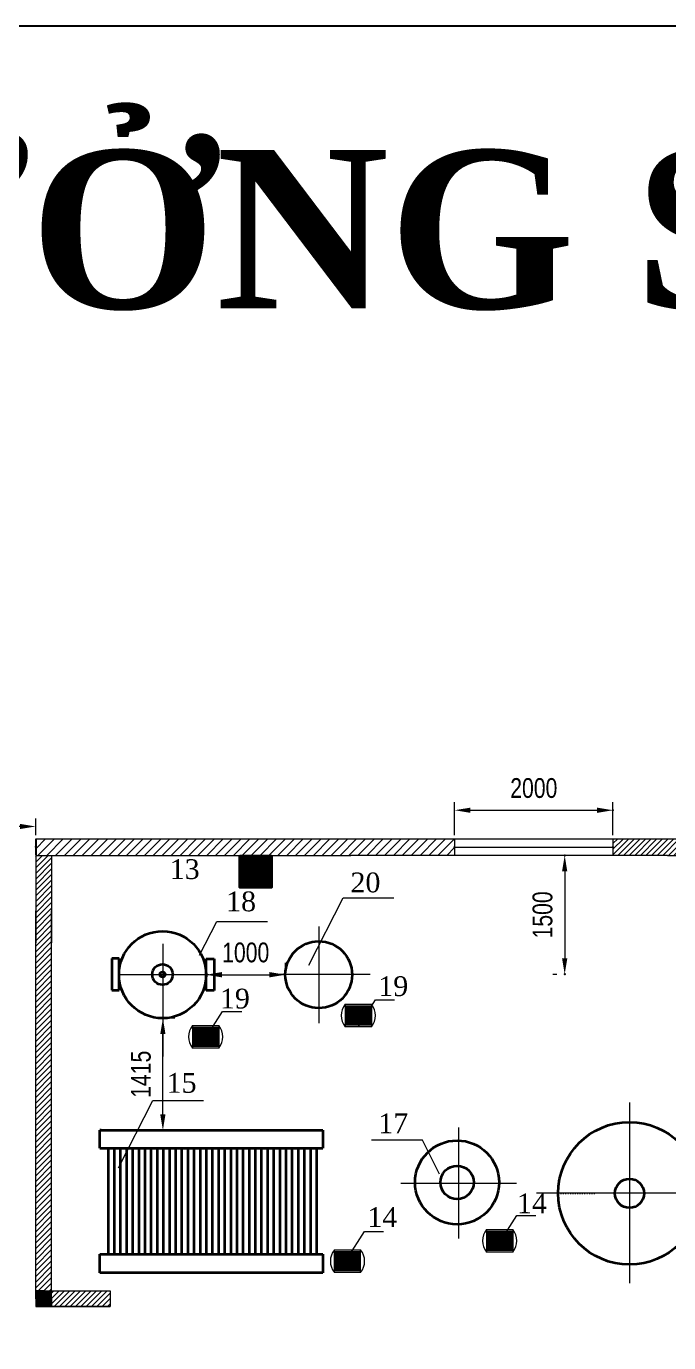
# Model space of a CAD drawing. Header units: millimetres. Extents: x -76212 to 9435109730, y -5959132081 to 60147.
# Drawn here: x 45712 to 53823, y 43519 to 60147 of the extents above; entities that cross this region are included whole.
import ezdxf

# ---------------------------------------------------------------- set-up
doc = ezdxf.new("R2010")
doc.units = ezdxf.units.MM
doc.linetypes.add('ACAD_ISO03W100', pattern=[30, 12, -18])
doc.linetypes.add('ACAD_ISO04W100', pattern=[30, 24, -3, 0, -3])
for name, color, linetype, lineweight in [('3', 4, 'Continuous', 5), ('athietbi', 2, 'Continuous', 35), ('Cot', 1, 'Continuous', 15), ('duonggiong', 8, 'ACAD_ISO04W100', 9), ('Hatch', 8, 'Continuous', 9), ('K.Thuoc0.15', 2, 'Continuous', 15), ('Net0.2', 4, 'Continuous', 13), ('netchinh1', 221, 'Continuous', 40), ('tb dây chuyền', 10, 'Continuous', 40), ('TEXT', 2, 'Continuous', 30), ('thiet bi', 1, 'Continuous', 30), ('tuong', 1, 'Continuous', 40)]:
    doc.layers.add(name, color=color, linetype=linetype, lineweight=lineweight)
doc.layers.add('hgggg', color=7, linetype='Continuous')
doc.layers.add('XAYDUNG', color=33, linetype='ACAD_ISO03W100')
doc.styles.add('VIET', font='', dxfattribs={"width": 0.8})
doc.styles.get('VIET').set_extended_font_data('.VnAvant')
doc.dimstyles.new('TL 1-100', dxfattribs={"dimtxt": 250, "dimasz": 200, "dimexe": 100, "dimexo": 150, "dimgap": 150, "dimtad": 1, "dimdec": 0, "dimdsep": 46, "dimtxsty": 'VIET', "dimcen": 100, "dimdle": 200, "dimclrd": 8, "dimclre": 8, "dimclrt": 2, "dimadec": 0, "dimazin": 0, "dimtfac": 1, "dimtdec": 0, "dimtmove": 2, "dimatfit": 3, "dimfxl": 1, "dimtolj": 1, "dimtzin": 0, "dimlwd": 5, "dimlwe": 5, "dimarcsym": 0})
pattern_1 = [(45, (-2334736.243, -169282.78), (-35.3553391, 35.3553391), [])]

# ---------------------------------------------------------------- blocks, each defined once
blk = doc.blocks.new('*D5')
at = {"layer": 'hgggg', "color": 0, "transparency": 16777216}
for p in [(53120, 50245), (51120, 49780), (53120, 49780)]:
    blk.add_point(p, dxfattribs=at)
at = {"layer": 'K.Thuoc0.15', "color": 8, "lineweight": 5, "transparency": 16777216}
for p, q in [((51120, 49930), (51120, 50345)), ((51320, 50245), (52920, 50245)), ((53120, 49930), (53120, 50345))]:
    blk.add_line(p, q, dxfattribs=at)
at = {"layer": 'K.Thuoc0.15', "color": 8, "transparency": 16777216}
for points in [[(51320, 50278), (51320, 50212), (51120, 50245)], [(52920, 50278), (52920, 50212), (53120, 50245)]]:
    blk.add_solid(points, dxfattribs=at)
at = {"layer": 'K.Thuoc0.15', "color": 2, "lineweight": 5, "transparency": 16777216, "insert": (52120, 50524), "char_height": 250, "attachment_point": 5, "style": 'VIET'}
blk.add_mtext('\\A1;2000', dxfattribs=at)
blk = doc.blocks.new('*D18')
at = {"color": 8, "lineweight": 5, "transparency": 16777216}
for p, q in [((44330, 50190), (44330, 50140)), ((45830, 49932), (45830, 50140)), ((45630, 50040), (44530, 50040))]:
    blk.add_line(p, q, dxfattribs=at)
at = {"color": 8, "transparency": 16777216}
for points in [[(44530, 50073), (44530, 50007), (44330, 50040)], [(45630, 50073), (45630, 50007), (45830, 50040)]]:
    blk.add_solid(points, dxfattribs=at)
at = {"layer": 'hgggg', "color": 0, "transparency": 16777216}
for p in [(44330, 50040), (44330, 50040), (45830, 49782)]:
    blk.add_point(p, dxfattribs=at)
at = {"color": 2, "transparency": 16777216, "insert": (45080, 50319), "char_height": 250, "attachment_point": 5, "style": 'VIET'}
blk.add_mtext('\\A1;1500', dxfattribs=at)
blk = doc.blocks.new('*D23')
at = {"color": 8, "lineweight": 5, "transparency": 16777216}
for p, q in [((52660, 49673), (52610, 49673)), ((52510, 49473), (52510, 48373)), ((52360, 48173), (52410, 48173))]:
    blk.add_line(p, q, dxfattribs=at)
at = {"color": 8, "transparency": 16777216}
for points in [[(52477, 49473), (52543, 49473), (52510, 49673)], [(52477, 48373), (52543, 48373), (52510, 48173)]]:
    blk.add_solid(points, dxfattribs=at)
at = {"layer": 'hgggg', "color": 0, "transparency": 16777216}
for p in [(52510, 49673), (52510, 48173), (52510, 48173)]:
    blk.add_point(p, dxfattribs=at)
at = {"color": 2, "transparency": 16777216, "insert": (52231, 48923), "char_height": 250, "attachment_point": 5, "rotation": 90, "style": 'VIET'}
blk.add_mtext('\\A1;1500', dxfattribs=at)
blk = doc.blocks.new('*D36')
at = {"color": 8, "lineweight": 5, "transparency": 16777216}
for p, q in [((47586, 47617), (47536, 47617)), ((47436, 46402), (47436, 47417)), ((47586, 46202), (47536, 46202))]:
    blk.add_line(p, q, dxfattribs=at)
at = {"color": 8, "transparency": 16777216}
for points in [[(47403, 47417), (47469, 47417), (47436, 47617)], [(47403, 46402), (47469, 46402), (47436, 46202)]]:
    blk.add_solid(points, dxfattribs=at)
at = {"layer": 'Defpoints', "color": 0, "transparency": 16777216}
for p in [(47436, 47617), (47436, 47617), (47436, 46202)]:
    blk.add_point(p, dxfattribs=at)
at = {"color": 2, "transparency": 16777216, "insert": (47159, 46910), "char_height": 250, "attachment_point": 5, "rotation": 90, "style": 'VIET'}
blk.add_mtext('\\A1;1415', dxfattribs=at)
blk = doc.blocks.new('*D37')
at = {"color": 8, "lineweight": 5, "transparency": 16777216}
for p, q in [((48982, 48316), (48982, 48267)), ((47982, 48021), (47982, 48067)), ((48182, 48167), (48782, 48167))]:
    blk.add_line(p, q, dxfattribs=at)
at = {"color": 8, "transparency": 16777216}
for points in [[(48182, 48201), (48182, 48134), (47982, 48167)], [(48782, 48201), (48782, 48134), (48982, 48167)]]:
    blk.add_solid(points, dxfattribs=at)
at = {"layer": 'Defpoints', "color": 0, "transparency": 16777216}
for p in [(47982, 48171), (48982, 48167), (48982, 48166)]:
    blk.add_point(p, dxfattribs=at)
at = {"color": 2, "transparency": 16777216, "insert": (48482, 48447), "char_height": 250, "attachment_point": 5, "style": 'VIET'}
blk.add_mtext('\\A1;1000', dxfattribs=at)

msp = doc.modelspace()

# ---------------------------------------------------------------- hatches: boundary and pattern name
at = {"lineweight": 9}
h = msp.add_hatch(dxfattribs=at)
h.set_pattern_fill('ANSI31', color=256, scale=25)
h.paths.add_polyline_path([(49808.6, 49673.1), (51120, 49673.2), (51120, 49882.3), (49808.5, 49882.3), (46080, 49882.3), (45830, 49884.2), (45830, 49674.6), (46080, 49672.7)])
at = {"layer": 'Hatch', "lineweight": 9}
h = msp.add_hatch(dxfattribs=at)
h.set_pattern_fill('ANSI31', scale=400)
h.set_pattern_definition([(45, (-1059914.43, -85847.344), (-35.355339, 35.355339), [])])
h.paths.add_polyline_path([(60808.7, 49882.3), (59308.7, 49882.3), (59308.7, 49673.8), (60808.7, 49674)])
h.paths.add_polyline_path([(62558.7, 49882.3), (60808.7, 49882.3), (60808.7, 49674), (62558.7, 49674.1)])
h.paths.add_polyline_path([(54808.7, 49882.3), (53120, 49884.5), (53120, 49675.5), (54808.7, 49673.5)])
h.paths.add_polyline_path([(56308.7, 49882.3), (54808.7, 49882.3), (54808.7, 49673.5), (56308.7, 49673.6)])
h = msp.add_hatch(dxfattribs=at)
h.set_pattern_fill('ANSI31', scale=400)
h.set_pattern_definition(pattern_1)
h.paths.add_polyline_path([(46030, 48972.7), (46030, 49672.9), (45830, 49672.6), (45830, 48972.7), (45830, 45276.2), (46030, 45276.2)])
h = msp.add_hatch(dxfattribs=at)
h.set_pattern_fill('ANSI31')
h.set_pattern_definition([(45, (-2074597.10928, -330044.99108), (-0.088388347648, 0.088388347648), [])])
h.paths.add_polyline_path([(48408.7, 49269.6), (48808.7, 49269.6), (48808.7, 49669.6), (48408.7, 49669.6)])
h = msp.add_hatch(dxfattribs=at)
h.set_pattern_fill('ANSI31', scale=400)
h.set_pattern_definition(pattern_1)
h.paths.add_polyline_path([(46030, 45276.2), (45830, 45276.2), (45830, 44174.5), (45930, 44174.5), (46030, 44174.5)])
h = msp.add_hatch(dxfattribs=at)
h.set_pattern_fill('ANSI31', scale=50)
h.set_pattern_definition([(45, (-1062793.13, -85444.25), (-4.419417382, 4.419417382), [])])
h.paths.add_polyline_path([(46030, 44072.7), (46030, 44174.5), (45930, 44174.5), (45830, 44174.5), (45830, 44072.7), (45830, 43974.5), (45930, 43974.5), (46030, 43974.5)])
h = msp.add_hatch(dxfattribs=at)
h.set_pattern_fill('ANSI31', scale=15)
h.paths.add_polyline_path([(46771.3, 44174.5), (46030, 44174.5), (46030, 43974.5), (46771.3, 43974.5)])

# ---------------------------------------------------------------- linework, layer by layer
msp.add_line((45830, 49882.3), (45830, 49676.6))
msp.add_lwpolyline([(89580.3, 1534.6), (89580.3, 60147.5), (6684.8, 60147.5), (6684.8, 1534.6)], close=True)
at = {"layer": '3', "color": 7, "lineweight": 5}
for p, q in [((49738.9, 47793.3), (50070.9, 47793.3)), ((49739.1, 47793.3), (50071.1, 47793.3)), ((49739.1, 47773.3), (50071.1, 47773.3)), ((49739.1, 47753.3), (50071.1, 47753.3)), ((50071.1, 47753.3), (49739.1, 47753.3)), ((49739.1, 47733.3), (50071.1, 47733.3)), ((50071.1, 47733.3), (49739.1, 47733.3)), ((50071.1, 47733.3), (49739.1, 47733.3)), ((49739.3, 47793.3), (49739.3, 47508.3)), ((50071.1, 47793.3), (50071.1, 47508.3)), ((50071.1, 47773.3), (50071.1, 47753.3)), ((50070.9, 47693.3), (49738.9, 47693.3)), ((49738.9, 47693.3), (50070.9, 47693.3)), ((50070.9, 47593.3), (49738.9, 47593.3)), ((49738.9, 47593.3), (50070.9, 47593.3)), ((50071.1, 47713.3), (49739.1, 47713.3)), ((50071.1, 47713.3), (49739.1, 47713.3)), ((50071.1, 47713.3), (49739.1, 47713.3)), ((49739.1, 47713.3), (50071.1, 47713.3)), ((49739.1, 47693.3), (50071.1, 47693.3)), ((50071.1, 47693.3), (49739.1, 47693.3)), ((50071.1, 47673.3), (49739.1, 47673.3)), ((49739.1, 47673.3), (50071.1, 47673.3)), ((50071.1, 47653.3), (49739.1, 47653.3)), ((50071.1, 47653.3), (49739.1, 47653.3)), ((49739.1, 47653.3), (50071.1, 47653.3)), ((50071.1, 47633.3), (49739.1, 47633.3)), ((49739.1, 47633.3), (50071.1, 47633.3)), ((50071.1, 47633.3), (49739.1, 47633.3)), ((50071.1, 47633.3), (49739.1, 47633.3)), ((50071.1, 47613.3), (49739.1, 47613.3)), ((50071.1, 47613.3), (49739.1, 47613.3)), ((50071.1, 47613.3), (49739.1, 47613.3)), ((50071.1, 47613.3), (49739.1, 47613.3)), ((49739.1, 47613.3), (50071.1, 47613.3)), ((49739.1, 47593.3), (50071.1, 47593.3)), ((50071.1, 47593.3), (49739.1, 47593.3)), ((49739.1, 47573.3), (50071.1, 47573.3)), ((50071.1, 47573.3), (49739.1, 47573.3)), ((47808.9, 47526.3), (48140.9, 47526.3)), ((48140.9, 47426.3), (47808.9, 47426.3)), ((47808.9, 47426.3), (48140.9, 47426.3)), ((47809.1, 47526.3), (47809.1, 47241.3)), ((47809.1, 47526.3), (48141.1, 47526.3)), ((47809.1, 47506.3), (48141.1, 47506.3)), ((47809.1, 47486.3), (48141.1, 47486.3)), ((48141.1, 47486.3), (47809.1, 47486.3)), ((47809.1, 47466.3), (48141.1, 47466.3)), ((48141.1, 47466.3), (47809.1, 47466.3)), ((48141.1, 47466.3), (47809.1, 47466.3)), ((48141.1, 47446.3), (47809.1, 47446.3)), ((48141.1, 47446.3), (47809.1, 47446.3)), ((48141.1, 47446.3), (47809.1, 47446.3)), ((47809.1, 47446.3), (48141.1, 47446.3)), ((47809.1, 47426.3), (48141.1, 47426.3)), ((48141.1, 47426.3), (47809.1, 47426.3)), ((48141.1, 47406.3), (47809.1, 47406.3)), ((47809.1, 47406.3), (48141.1, 47406.3)), ((48141.1, 47526.3), (48141.1, 47241.3)), ((48141.1, 47506.3), (48141.1, 47486.3)), ((49739.1, 47553.3), (50071.1, 47553.3)), ((50071.1, 47553.3), (49739.1, 47553.3)), ((50071.1, 47553.3), (49739.1, 47553.3)), ((49739.1, 47533.3), (50071.1, 47533.3)), ((50071.1, 47533.3), (49739.1, 47533.3)), ((50071.1, 47533.3), (49739.1, 47533.3)), ((50071.1, 47533.3), (49739.1, 47533.3)), ((50071.1, 47508.3), (49739.1, 47508.3)), ((48140.9, 47326.3), (47808.9, 47326.3)), ((47808.9, 47326.3), (48140.9, 47326.3)), ((48141.1, 47386.3), (47809.1, 47386.3)), ((48141.1, 47386.3), (47809.1, 47386.3)), ((47809.1, 47386.3), (48141.1, 47386.3)), ((48141.1, 47366.3), (47809.1, 47366.3)), ((47809.1, 47366.3), (48141.1, 47366.3)), ((48141.1, 47366.3), (47809.1, 47366.3)), ((48141.1, 47366.3), (47809.1, 47366.3)), ((48141.1, 47346.3), (47809.1, 47346.3)), ((48141.1, 47346.3), (47809.1, 47346.3)), ((48141.1, 47346.3), (47809.1, 47346.3)), ((48141.1, 47346.3), (47809.1, 47346.3)), ((47809.1, 47346.3), (48141.1, 47346.3)), ((47809.1, 47326.3), (48141.1, 47326.3)), ((48141.1, 47326.3), (47809.1, 47326.3)), ((47809.1, 47306.3), (48141.1, 47306.3)), ((48141.1, 47306.3), (47809.1, 47306.3)), ((47809.1, 47286.3), (48141.1, 47286.3)), ((48141.1, 47286.3), (47809.1, 47286.3)), ((48141.1, 47286.3), (47809.1, 47286.3)), ((47809.1, 47266.3), (48141.1, 47266.3)), ((48141.1, 47266.3), (47809.1, 47266.3)), ((48141.1, 47266.3), (47809.1, 47266.3)), ((48141.1, 47266.3), (47809.1, 47266.3)), ((48141.1, 47241.3), (47809.1, 47241.3)), ((51523.6, 44949.6), (51855.6, 44949.6)), ((51523.9, 44949.6), (51855.9, 44949.6)), ((51523.9, 44929.6), (51855.9, 44929.6)), ((51523.9, 44909.6), (51855.9, 44909.6)), ((51855.9, 44909.6), (51523.9, 44909.6)), ((51524.1, 44949.6), (51524.1, 44664.6)), ((51855.9, 44949.6), (51855.9, 44664.6)), ((51855.9, 44929.6), (51855.9, 44909.6)), ((51855.6, 44849.6), (51523.6, 44849.6)), ((51523.6, 44849.6), (51855.6, 44849.6)), ((51855.6, 44749.6), (51523.6, 44749.6)), ((51523.6, 44749.6), (51855.6, 44749.6)), ((51523.9, 44889.6), (51855.9, 44889.6)), ((51855.9, 44889.6), (51523.9, 44889.6)), ((51855.9, 44889.6), (51523.9, 44889.6)), ((51855.9, 44869.6), (51523.9, 44869.6)), ((51855.9, 44869.6), (51523.9, 44869.6)), ((51855.9, 44869.6), (51523.9, 44869.6)), ((51523.9, 44869.6), (51855.9, 44869.6)), ((51523.9, 44849.6), (51855.9, 44849.6)), ((51855.9, 44849.6), (51523.9, 44849.6)), ((51855.9, 44829.6), (51523.9, 44829.6)), ((51523.9, 44829.6), (51855.9, 44829.6)), ((51855.9, 44809.6), (51523.9, 44809.6)), ((51855.9, 44809.6), (51523.9, 44809.6)), ((51523.9, 44809.6), (51855.9, 44809.6)), ((51855.9, 44789.6), (51523.9, 44789.6)), ((51523.9, 44789.6), (51855.9, 44789.6)), ((51855.9, 44789.6), (51523.9, 44789.6)), ((51855.9, 44789.6), (51523.9, 44789.6)), ((51855.9, 44769.6), (51523.9, 44769.6)), ((51855.9, 44769.6), (51523.9, 44769.6)), ((51855.9, 44769.6), (51523.9, 44769.6)), ((51855.9, 44769.6), (51523.9, 44769.6)), ((51523.9, 44769.6), (51855.9, 44769.6)), ((51523.9, 44749.6), (51855.9, 44749.6)), ((51855.9, 44749.6), (51523.9, 44749.6)), ((49601.4, 44691.4), (49933.4, 44691.4)), ((49601.4, 44406.4), (49601.4, 44691.4)), ((49933.4, 44666.4), (49601.4, 44666.4)), ((49601.4, 44666.4), (49933.4, 44666.4)), ((49601.4, 44666.4), (49933.4, 44666.4)), ((49601.4, 44666.4), (49933.4, 44666.4)), ((49933.4, 44646.4), (49601.4, 44646.4)), ((49601.4, 44646.4), (49933.4, 44646.4)), ((49601.4, 44646.4), (49933.4, 44646.4)), ((49933.4, 44626.4), (49601.4, 44626.4)), ((49601.4, 44626.4), (49933.4, 44626.4)), ((49933.4, 44606.4), (49601.4, 44606.4)), ((49601.4, 44606.4), (49933.4, 44606.4)), ((49601.4, 44586.4), (49933.4, 44586.4)), ((49601.4, 44586.4), (49933.4, 44586.4)), ((49601.4, 44586.4), (49933.4, 44586.4)), ((49601.4, 44586.4), (49933.4, 44586.4)), ((49933.4, 44586.4), (49601.4, 44586.4)), ((49601.4, 44566.4), (49933.4, 44566.4)), ((49933.4, 44566.4), (49601.4, 44566.4)), ((49601.4, 44566.4), (49933.4, 44566.4)), ((49601.4, 44566.4), (49933.4, 44566.4)), ((49601.6, 44606.4), (49933.6, 44606.4)), ((49933.6, 44606.4), (49601.6, 44606.4)), ((49933.1, 44406.4), (49933.1, 44691.4)), ((51523.9, 44729.6), (51855.9, 44729.6)), ((51855.9, 44729.6), (51523.9, 44729.6)), ((51523.9, 44709.6), (51855.9, 44709.6)), ((51855.9, 44709.6), (51523.9, 44709.6)), ((51855.9, 44709.6), (51523.9, 44709.6)), ((51523.9, 44689.6), (51855.9, 44689.6)), ((51855.9, 44689.6), (51523.9, 44689.6)), ((51855.9, 44689.6), (51523.9, 44689.6)), ((51855.9, 44689.6), (51523.9, 44689.6)), ((51855.9, 44664.6), (51523.9, 44664.6)), ((49601.4, 44546.4), (49933.4, 44546.4)), ((49601.4, 44546.4), (49933.4, 44546.4)), ((49933.4, 44546.4), (49601.4, 44546.4)), ((49601.4, 44526.4), (49933.4, 44526.4)), ((49933.4, 44526.4), (49601.4, 44526.4)), ((49933.4, 44506.4), (49601.4, 44506.4)), ((49601.4, 44506.4), (49933.4, 44506.4)), ((49601.4, 44486.4), (49933.4, 44486.4)), ((49601.4, 44486.4), (49933.4, 44486.4)), ((49601.4, 44486.4), (49933.4, 44486.4)), ((49933.4, 44486.4), (49601.4, 44486.4)), ((49933.4, 44466.4), (49601.4, 44466.4)), ((49601.4, 44466.4), (49933.4, 44466.4)), ((49601.4, 44466.4), (49933.4, 44466.4)), ((49933.4, 44446.4), (49601.4, 44446.4)), ((49601.4, 44446.4), (49933.4, 44446.4)), ((49601.4, 44426.4), (49601.4, 44446.4)), ((49933.4, 44426.4), (49601.4, 44426.4)), ((49933.4, 44406.4), (49601.4, 44406.4)), ((49601.6, 44506.4), (49933.6, 44506.4)), ((49933.6, 44506.4), (49601.6, 44506.4)), ((49933.6, 44406.4), (49601.6, 44406.4))]:
    msp.add_line(p, q, dxfattribs=at)
at = {"layer": '3', "color": 7, "linetype": 'ByBlock', "lineweight": 5}
for centre, start, end in [((49917.2, 47650.8), 141.33038, 218.66962), ((49893, 47650.8), 321.33038, 38.66962), ((47987, 47383.8), 141.33038, 218.66962), ((47963.1, 47383.8), 321.33038, 38.66962), ((51701.9, 44807.1), 141.33038, 218.66962), ((51677.8, 44807.1), 321.33038, 38.66962), ((49779.4, 44548.9), 141.33038, 218.66962), ((49755.3, 44548.9), 321.33038, 38.66962)]:
    msp.add_arc(centre, 228.1, start, end, dxfattribs=at)
at = {"layer": 'athietbi', "color": 7, "lineweight": 35}
for p, q in [((46882.4, 48370.6), (46789.4, 48370.6)), ((46882.4, 48370.6), (46789.4, 48370.6)), ((46789.4, 48370.6), (46789.4, 47970.6)), ((46882.4, 48170.6), (46882.4, 48370.6)), ((46882.4, 48170.6), (46882.4, 48370.6)), ((47982.4, 48167.5), (47982.4, 48367.5)), ((47982.4, 48367.5), (48082.4, 48367.5)), ((47982.4, 48167.5), (47982.4, 48367.5)), ((47982.4, 48367.5), (48082.4, 48367.5)), ((48082.4, 48367.5), (48082.4, 47988.7)), ((46882.4, 47970.6), (46882.4, 48167.4)), ((46882.4, 47970.6), (46882.4, 48167.4)), ((47982.4, 47967.5), (47982.4, 48167.5)), ((47982.4, 47967.5), (47982.4, 48167.5)), ((46789.4, 47970.6), (46882.4, 47970.6)), ((46789.4, 47970.6), (46882.4, 47970.6)), ((48082.4, 47967.5), (47982.4, 47967.5)), ((48082.4, 47967.5), (47982.4, 47967.5)), ((46639.3, 45977.5), (46639.3, 46202.3)), ((46655.6, 46202.3), (46639.3, 46202.3)), ((46655.6, 46202.3), (49455.6, 46202.3)), ((49455.6, 46202.3), (49455.6, 45977.5)), ((46639.3, 45977.5), (49455.6, 45977.5)), ((46743.4, 45977.5), (46743.4, 44637)), ((46820.8, 45977.5), (46820.8, 44637)), ((46898.2, 45977.5), (46898.2, 44637)), ((46975.7, 45977.5), (46975.7, 44637)), ((47053.1, 45977.5), (47053.1, 44637)), ((47130.5, 45977.5), (47130.5, 44637)), ((47208, 45977.5), (47208, 44637)), ((47285.4, 45977.5), (47285.4, 44637)), ((47362.8, 45977.5), (47362.8, 44637)), ((47440.3, 45977.5), (47440.3, 44637)), ((47517.7, 45977.5), (47517.7, 44637)), ((47595.2, 45977.5), (47595.2, 44637)), ((47595.2, 45977.5), (47595.2, 44637)), ((47672.6, 45977.5), (47672.6, 44637)), ((47750, 45977.5), (47750, 44637)), ((47827.5, 45977.5), (47827.5, 44637)), ((47904.9, 45977.5), (47904.9, 44637)), ((47982.3, 45977.5), (47982.3, 44637)), ((48059.8, 45977.5), (48059.8, 44637)), ((48137.2, 45977.5), (48137.2, 44637)), ((48214.6, 45977.5), (48214.6, 44637)), ((48292.1, 45977.5), (48292.1, 44637)), ((48369.5, 45977.5), (48369.5, 44637)), ((48447, 45977.5), (48447, 44637)), ((48524.4, 45977.5), (48524.4, 44637)), ((48601.8, 45977.5), (48601.8, 44637)), ((48679.3, 45977.5), (48679.3, 44637)), ((48756.7, 45977.5), (48756.7, 44637)), ((48756.7, 45977.5), (48756.7, 44637)), ((48834.1, 45977.5), (48834.1, 44637)), ((48911.6, 45977.5), (48911.6, 44637)), ((48989, 45977.5), (48989, 44637)), ((49066.5, 45977.5), (49066.5, 44637)), ((49143.9, 45977.5), (49143.9, 44637)), ((49221.3, 45977.5), (49221.3, 44637)), ((49298.8, 45977.5), (49298.8, 44637)), ((49376.2, 45977.5), (49376.2, 44637)), ((46639.3, 44402.3), (46639.3, 44637)), ((46639.3, 44637), (49455.6, 44637)), ((49455.6, 44637), (49455.6, 44402.3)), ((49455.6, 44402.3), (46639.3, 44402.3))]:
    msp.add_line(p, q, dxfattribs=at)
for centre, radius in [((47432.4, 48167.5), 550), ((47430.8, 48169.8), 130.1), ((47430.8, 48169.8), 33.2)]:
    msp.add_circle(centre, radius, dxfattribs=at)
at = {"layer": 'Cot', "color": 7}
for p, q in [((45830, 49669.6), (45830, 48569.6)), ((46030, 49669.6), (46030, 48569.6)), ((45830, 45276.2), (45830, 48972.7)), ((46030, 45276.2), (46030, 48972.7)), ((45830, 44072.7), (45830, 45276.2)), ((46030, 44072.7), (46030, 45276.2)), ((45930, 44174.5), (45830, 44174.5)), ((45830, 44072.7), (45830, 43974.5)), ((45930, 44174.5), (46761.3, 44174.5)), ((46030, 44072.7), (46030, 43974.5)), ((45830, 43974.5), (45930, 43974.5)), ((45930, 43974.5), (46771.3, 43974.5))]:
    msp.add_line(p, q, dxfattribs=at)
at = {"layer": 'duonggiong', "color": 7, "lineweight": 13, "ltscale": 0.4}
for p, q in [((49404.3, 48775.3), (49404.3, 47557.2)), ((47436.1, 48557), (47436.1, 47133.4)), ((46882.4, 48170.6), (48017.5, 48170.6)), ((48835.9, 48172.5), (50055.6, 48172.5)), ((53328.1, 46553.3), (53328.1, 44272.9)), ((52152.5, 45413.1), (54557.9, 45413.1))]:
    msp.add_line(p, q, dxfattribs=at)
at = {"layer": 'Hatch', "color": 7, "lineweight": 9}
msp.add_lwpolyline([(46771.3, 43974.5), (46030, 43974.5), (46030, 44174.5), (46771.3, 44174.5)], close=True, dxfattribs=at)
at = {"layer": 'K.Thuoc0.15', "color": 7, "lineweight": 9}
for p, q in [((49905.3, 47513.3), (50120.8, 47850.1)), ((50120.8, 47850.1), (50361.9, 47850.1)), ((47975.1, 47366.3), (48190.6, 47703.1)), ((48190.6, 47703.1), (48431.7, 47703.1)), ((51689.9, 44789.6), (51905.3, 45126.3)), ((51905.3, 45126.3), (52146.5, 45126.3)), ((49767.4, 44586.4), (49982.8, 44923.1)), ((49982.8, 44923.1), (50223.9, 44923.1))]:
    msp.add_line(p, q, dxfattribs=at)
for points in [[(49278.5, 48287.4), (49712.2, 49138.9), (50353.2, 49138.9)], [(47900.3, 48413.5), (48117.1, 48839.3), (48758.1, 48839.3)], [(46873.9, 45728.2), (47307.5, 46579.6), (47948.6, 46579.6)], [(50930.2, 45649.7), (50713.4, 46075.5), (50072.3, 46075.5)]]:
    msp.add_lwpolyline(points, dxfattribs=at)
at = {"layer": 'Net0.2', "color": 7}
for p, q in [((51120, 49884.5), (51120, 49675.3)), ((51120, 49779.9), (53120, 49780)), ((53120, 49884.5), (53120, 49675.5)), ((51170.6, 46236.9), (51170.6, 44833.5)), ((50440.7, 45535.2), (51900.6, 45535.2))]:
    msp.add_line(p, q, dxfattribs=at)
at = {"layer": 'tb dây chuyền', "color": 7, "lineweight": 35}
msp.add_line((48082.4, 47988.7), (48082.4, 47967.5), dxfattribs=at)
msp.add_lwpolyline([(48408.7, 49669.6), (48808.7, 49669.6), (48808.7, 49269.6), (48408.7, 49269.6)], close=True, dxfattribs=at)
at = {"layer": 'thiet bi', "color": 7, "lineweight": 35}
for centre, radius in [((49404.3, 48167.4), 422), ((53328.1, 45405.8), 900), ((51150.9, 45543.7), 530), ((51150.9, 45543.7), 210.8), ((53328.1, 45405.8), 184.1)]:
    msp.add_circle(centre, radius, dxfattribs=at)
at = {"layer": 'tuong', "color": 7, "lineweight": 13}
for p, q in [((45830, 49882.3), (46080, 49882.3)), ((46080, 49882.3), (49808.5, 49882.3)), ((49808.5, 49882.3), (53808.5, 49882.3)), ((53808.5, 49882.3), (56308.7, 49882.3)), ((45830, 49672.7), (46080, 49672.7)), ((46080, 49672.7), (49808.6, 49673.1)), ((53808.5, 49673.4), (49808.6, 49673.1)), ((53808.5, 49673.4), (56308.7, 49673.6))]:
    msp.add_line(p, q, dxfattribs=at)
at = {"layer": 'XAYDUNG', "color": 7}
msp.add_line((52428.1, 45405.8), (52903.1, 45405.8), dxfattribs=at)

# ---------------------------------------------------------------- texts
at = {"layer": 'netchinh1', "color": 7, "lineweight": 20, "char_height": 250}
for s, insert, attachment_point in [('{\\fTimes New Roman|b0|i0|c0|p18;\\C0;13 }', (47523.2, 49626.5), 1), ('{\\fTimes New Roman|b0|i0|c0|p18;\\C0;20}', (49805.3, 49457.9), 1), ('{\\fTimes New Roman|b0|i0|c0|p18;\\C0;18}', (48234.6, 49218.6), 1), ('{\\fTimes New Roman|b0|i0|c0|p18;\\C0;19}', (50156.8, 48148), 1), ('{\\fTimes New Roman|b0|i0|c0|p18;\\C0;19}', (48156.4, 47991.2), 1), ('{\\fTimes New Roman|b0|i0|c0|p18;\\C0;15}', (47483.7, 46926), 1), ('{\\fTimes New Roman|b0|i0|c0|p18;\\C0;17}', (50534.4, 46415.4), 3), ('{\\fTimes New Roman|b0|i0|c0|p18;\\C0;14}', (51907.8, 45404.9), 1), ('{\\fTimes New Roman|b0|i0|c0|p18;\\C0;14}', (50018.5, 45230.9), 1)]:
    msp.add_mtext_dynamic_manual_height_columns(s, width=612.612, gutter_width=1500, heights=[0], dxfattribs=dict(at, insert=insert, attachment_point=attachment_point))
at = {"layer": 'TEXT', "color": 7, "lineweight": 30, "insert": (46770.2, 58583.6), "char_height": 2000, "width": 78181.597, "attachment_point": 2}
msp.add_mtext('{\\fArial|b1|i0|c163|p34; \\fTimes New Roman|b1|i0|c0|p18;MẶT BẰNG PHÂN XƯỞNG SẢN XUẤT CHÍNH}', dxfattribs=at)

# ---------------------------------------------------------------- dimensions: what is measured, and where the dimension line sits
for base, p1, p2, picture, middle in [((44330, 50040), (45830, 49782.3), (44330, 50040), '*D18', (45080, 50319.3)), ((48982.3, 48167.4), (47982.4, 48170.6), (48982.3, 48165.7), '*D37', (48482.4, 48446.7))]:
    dim = msp.add_linear_dim(base=base, p1=p1, p2=p2, dimstyle='TL 1-100')
    dim.commit()
    dim.dimension.update_dxf_attribs({"geometry": picture, "text_midpoint": middle})
for base, p1, p2, picture, middle in [((52510, 48173.3), (52510, 49673.3), (52510, 48173.3), '*D23', (52230.7, 48923.3)), ((47436.1, 47617.5), (47436.1, 46202.3), (47436.1, 47617.5), '*D36', (47158.9, 46909.9))]:
    dim = msp.add_linear_dim(base=base, p1=p1, p2=p2, angle=90, dimstyle='TL 1-100')
    dim.commit()
    dim.dimension.update_dxf_attribs({"geometry": picture, "text_midpoint": middle})
at = {"layer": 'K.Thuoc0.15', "color": 7, "lineweight": 5}
dim = msp.add_linear_dim(base=(53120, 50245), p1=(51120, 49779.9), p2=(53120, 49779.9), dimstyle='TL 1-100', dxfattribs=at)
dim.commit()
dim.dimension.update_dxf_attribs({"geometry": '*D5', "text_midpoint": (52120, 50524.3)})

doc.saveas('drawing.dxf')
